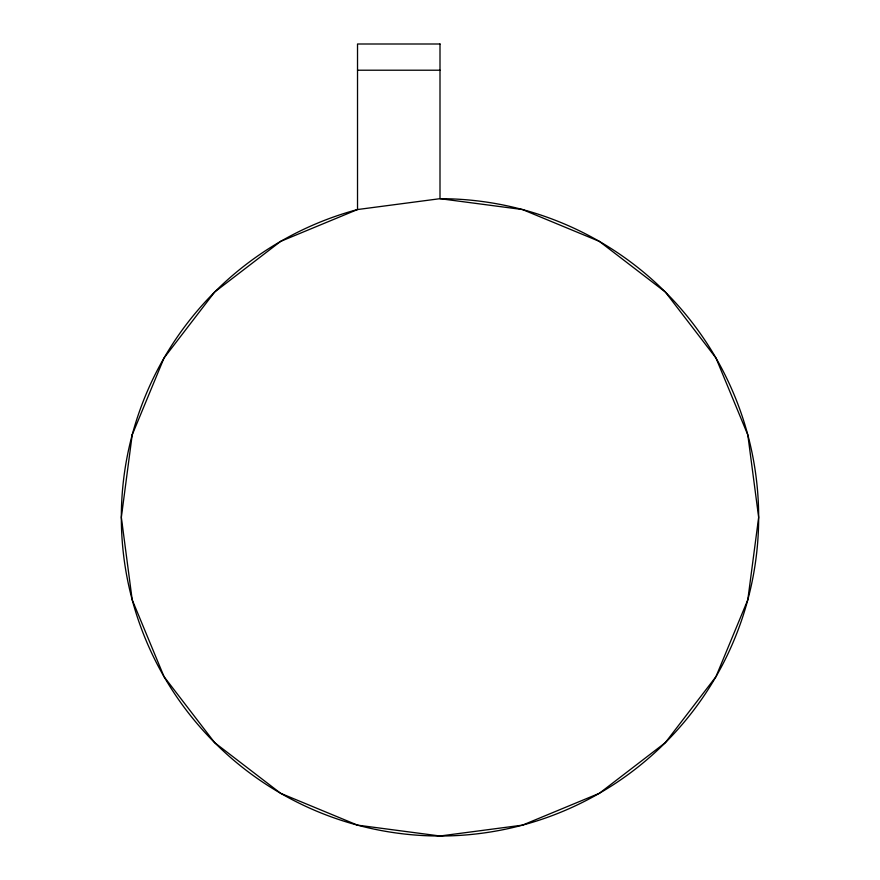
<?xml version="1.0" encoding="UTF-8"?>
<svg xmlns="http://www.w3.org/2000/svg" width="880" height="880" viewBox="0 0 880 880"><rect width="100%" height="100%" fill="white"/><g stroke="black" fill="none" stroke-linecap="round" stroke-linejoin="round"><path stroke-width="1.32" d="M357.522 70.213L440 70.213M132.198 434.863L121.341 517.341L132.198 599.819L164.032 676.665L214.676 742.665L280.665 793.309L357.522 825.143L440 836L522.478 825.143L599.335 793.309L665.324 742.665L715.968 676.665L747.802 599.819L758.659 517.341L747.802 434.863L715.968 358.006L665.324 292.017L599.335 241.373L522.478 209.539L440 198.682L357.522 209.539L280.665 241.373L214.676 292.017L164.032 358.006L132.198 434.863M440 44L357.522 44L357.522 209.539A318.659 318.659 0 0 0 195.888 722.172A318.659 318.659 0 0 0 728.805 652.014A318.659 318.659 0 0 0 440 198.682L440 44"/></g></svg>
